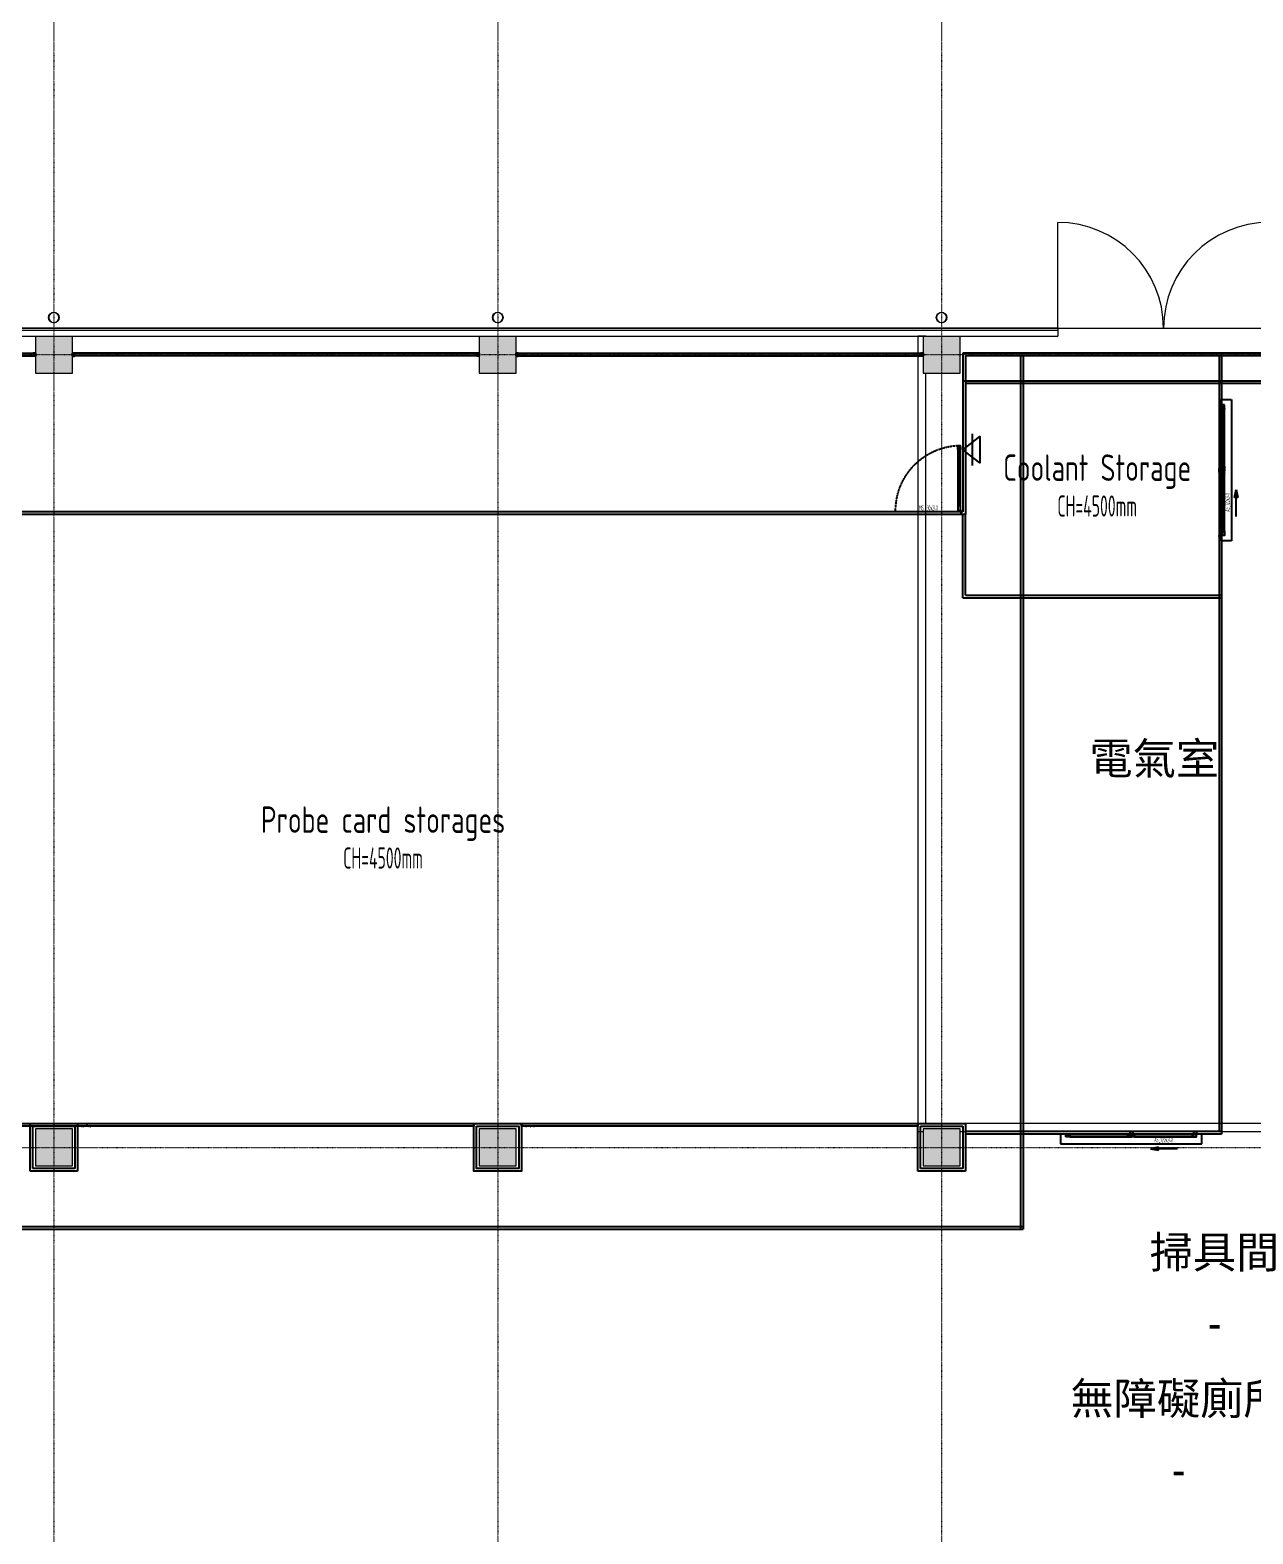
# Model space of a CAD drawing. Extents: x -32000 to 290600, y -29000 to 131250.
# Drawn here: x 217950 to 241092, y 67687 to 96139 of the extents above; entities that cross this region are included whole.
import ezdxf
from ezdxf.enums import TextEntityAlignment as Align

# ---------------------------------------------------------------- set-up
doc = ezdxf.new("R2010")
doc.units = 0
doc.header["$LTSCALE"] = 10
for name, pattern in [('H12PL3$0$JJP_三點線', [0.9, 0.3, -0.15, 0, -0.15, 0, -0.15, 0, -0.15]), ('XFDP30$0$HIDDEN', [0.3, 0.2, -0.1]), ('XFDP30$0$HIDDEN2', [0.1875, 0.125, -0.0625]), ('XFM7P30ICA$0$H12PL3$0$JJP_三點線', [0.9, 0.3, -0.15, 0, -0.15, 0, -0.15, 0, -0.15]), ('XFM7P30ICA$0$XFDP30$0$HIDDEN2', [0.1875, 0.125, -0.0625])]:
    doc.linetypes.add(name, pattern=pattern)
for name, color, linetype in [('H12PL3$0$A-OBJE-MEP', 252, 'Continuous'), ('H12PL3$0$A-WALL-EX', 252, 'Continuous'), ('H12PL3$0$A-WALL-IN', 252, 'Continuous'), ('H12PL3$0$A-ZONE', 252, 'Continuous'), ('H12PL3$0$Door', 252, 'Continuous'), ('H12PL3$0$S-COL', 252, 'Continuous'), ('H12PL3$0$S-GRID', 252, 'Continuous'), ('XFDP30$0$A-CR-TT2', 1, 'Continuous'), ('XFDP30$0$A-CR-TXT', 2, 'Continuous'), ('XFDP30$0$A-Door (50K)', 2, 'Continuous'), ('XFDP30$0$A-Partition-Col (50K)', 1, 'Continuous'), ('XFDP30$0$A-S-C1-800x1000-v (50K)', 87, 'Continuous'), ('XFDP30$0$A-W-P1S (50K)', 2, 'Continuous'), ('XFDP30$0$A-W-P1S (50K_Temporary)', 2, 'XFDP30$0$HIDDEN2'), ('XFDP30$0$A-W-P2D (50K)', 2, 'Continuous'), ('XFDP30$0$A-W-P2D_H-2.8m (50K)', 2, 'Continuous'), ('XFDP30$0$A-W-R1 (Rockwool) (50K)', 2, 'Continuous'), ('XFM7P30ICA$0$H12PL3$0$A-OBJE-MEP', 252, 'Continuous'), ('XFM7P30ICA$0$H12PL3$0$A-WALL-EX', 252, 'Continuous'), ('XFM7P30ICA$0$H12PL3$0$Door', 252, 'Continuous'), ('XFM7P30ICA$0$H12PL3$0$Hattch', 252, 'Continuous'), ('XFM7P30ICA$0$H12PL3$0$S-COL', 252, 'Continuous'), ('XFM7P30ICA$0$H12PL3$0$S-GRID', 252, 'Continuous'), ('XFM7P30ICA$0$XFDP30$0$A-CR-TT2', 1, 'Continuous'), ('XFM7P30ICA$0$XFDP30$0$A-CR-TXT', 2, 'Continuous'), ('XFM7P30ICA$0$XFDP30$0$A-Door (50K)', 2, 'Continuous'), ('XFM7P30ICA$0$XFDP30$0$A-Partition-Col (50K)', 1, 'Continuous'), ('XFM7P30ICA$0$XFDP30$0$A-S-C1-800x1000-v (50K)', 87, 'Continuous'), ('XFM7P30ICA$0$XFDP30$0$A-W-P1S (50K)', 2, 'Continuous'), ('XFM7P30ICA$0$XFDP30$0$A-W-P1S (50K_Temporary)', 2, 'XFM7P30ICA$0$XFDP30$0$HIDDEN2'), ('XFM7P30ICA$0$XFDP30$0$A-W-P2D (50K)', 2, 'Continuous'), ('XFM7P30ICA$0$XFDP30$0$A-W-R1 (Rockwool) (50K)', 2, 'Continuous')]:
    doc.layers.add(name, color=color, linetype=linetype)
doc.styles.add('H12PL3$0$Standard', font='', dxfattribs={"width": 0.8})
doc.styles.add('XFDP30$0$AA-TXT', font='isocp.shx', dxfattribs={"width": 0.8, "bigfont": 'china.shx'})
doc.styles.add('XFM7P30ICA$0$XFDP30$0$AA-TXT', font='isocp.shx', dxfattribs={"width": 0.8, "bigfont": 'china.shx'})
doc.styles.get('H12PL3$0$Standard').set_extended_font_data('Microsoft JhengHei')

# ---------------------------------------------------------------- blocks, each defined once
blk = doc.blocks.new('XFDP30$0$GA2606')
blk.add_lwpolyline([(-13, 1), (-13, 0), (-16, 0), (-16, 0), (-16, 0), (-19, 0, -0.902738), (-19, 1), (-10, 3, 0.298217), (-9, 2), (-2, 2, 0.414214), (-2, 3), (-2, 18), (-2, 18), (-2, 20, -0.668179), (-2, 20), (0, 18), (0, 0), (0, 0), (-2, 0)], format="xyb", close=True)
blk = doc.blocks.new('XFDP30$0$Door-120x000_AS')
at = {"ltscale": 5}
blk.add_hatch(color=256, dxfattribs=at).paths.add_polyline_path([(50.4, 32.9), (50.4, 26.9), (35.4, 29.9)])
for p, q in [((35.4, 29.9), (50.4, 32.9)), ((50.4, 26.9), (35.4, 29.9)), ((50.4, 32.9), (50.4, 26.9)), ((86.4, 29.9), (50.4, 29.9))]:
    blk.add_line(p, q)
at = {"color": 9, "linetype": 'XFDP30$0$HIDDEN2'}
blk.add_lwpolyline([(-135, 21), (132.5, 21), (132.5, 2.5), (-135, 2.5)], close=True, dxfattribs=at)
at = {"color": 1, "linetype": 'XFDP30$0$HIDDEN2'}
for points in [[(-125, 3.8), (-116.7, 3.8, 0.158507), (-116.7, 3.8), (-116.6, 3.9, 0.72636), (-116.6, 4), (-116.8, 4, 0.414214), (-116.8, 3.9, -0.414214), (-116.8, 3.9), (-117.5, 3.9, -0.414214), (-117.6, 4), (-117.6, 4.4, 0.414214), (-117.6, 4.4), (-117.6, 4.4, 0.414214), (-117.7, 4.4), (-117.7, 4, -0.414214), (-117.7, 3.9), (-117.8, 3.9, -0.414214), (-117.9, 4), (-117.9, 5.7), (-117.9, 5.8), (-117.9, 5.8), (-117.9, 7.6, -0.414214), (-117.8, 7.6), (-117.7, 7.6, -0.414214), (-117.7, 7.6), (-117.7, 7.1, 0.414214), (-117.6, 7.1), (-117.6, 7.1, 0.414214), (-117.6, 7.1), (-117.6, 7.6, -0.414214), (-117.5, 7.6), (-116.8, 7.6, -0.414214), (-116.8, 7.6), (-116.8, 7.6, 0.414214), (-116.8, 7.6), (-116.6, 7.6, 0.72636), (-116.6, 7.6), (-116.7, 7.7, 0.158507), (-116.7, 7.7), (-125, 7.7, 0.414214), (-125, 7.7), (-125, 3.9, 0.414214)], [(0, 3.8), (-8.3, 3.8, -0.158507), (-8.3, 3.8), (-8.4, 3.9, -0.72636), (-8.4, 4), (-8.2, 4, -0.414214), (-8.2, 3.9, 0.414214), (-8.2, 3.9), (-7.5, 3.9, 0.414214), (-7.4, 4), (-7.4, 4.4, -0.414214), (-7.4, 4.4), (-7.4, 4.4, -0.414214), (-7.3, 4.4), (-7.3, 4, 0.414214), (-7.3, 3.9), (-7.2, 3.9, 0.414214), (-7.1, 4), (-7.1, 5.7), (-7.1, 5.8), (-7.1, 5.8), (-7.1, 7.6, 0.414214), (-7.2, 7.6), (-7.3, 7.6, 0.414214), (-7.3, 7.6), (-7.3, 7.1, -0.414214), (-7.4, 7.1), (-7.4, 7.1, -0.414214), (-7.4, 7.1), (-7.4, 7.6, 0.414214), (-7.5, 7.6), (-8.2, 7.6, 0.414214), (-8.2, 7.6), (-8.2, 7.6, -0.414214), (-8.2, 7.6), (-8.4, 7.6, -0.72636), (-8.4, 7.6), (-8.3, 7.7, -0.158507), (-8.3, 7.7), (0, 7.7, -0.414214), (0, 7.7), (0, 3.9, -0.414214)]]:
    blk.add_lwpolyline(points, format="xyb", close=True, dxfattribs=at)
blk.add_lwpolyline([(-117.6, 4), (-117.6, 7.5), (-7.4, 7.5), (-7.4, 4)], close=True, dxfattribs=at)
for points in [[(-2.3, -0.5, 0.070096), (-2.3, -0.5, 0.334236), (-2.2, -0.5, 0.795363), (-2.2, -0.4), (-2.6, -0.4, -0.414214), (-2.7, -0.3), (-2.7, 0.3, -0.414214), (-2.6, 0.4), (-2.2, 0.4, 0.795363), (-2.2, 0.5, 0.334236), (-2.3, 0.5, 0.070096), (-2.3, 0.5, 0.06212), (-2.3, 0.5, -0.357966), (-2.3, 0.5, -0.114149), (-2.3, 0.5), (-2.5, 0.6, 0.520559), (-2.5, 0.6, -0.09816), (-2.5, 0.6, -0.704497), (-2.6, 0.6, 0.231019), (-2.7, 0.8, -0.259663), (-2.7, 0.8), (-2.7, 1.5, 0.250846), (-2.7, 1.6, 0.148829), (-2.7, 1.6), (-2.8, 1.9, 0.835879), (-3, 1.9), (-3, -1.9, 0.835879), (-2.8, -1.9), (-2.7, -1.6, 0.148829), (-2.7, -1.6, 0.250846), (-2.7, -1.5), (-2.7, -0.8, -0.259663), (-2.7, -0.8, 0.231019), (-2.6, -0.6, -0.704497), (-2.5, -0.6, -0.09816), (-2.5, -0.6, 0.520559), (-2.5, -0.6), (-2.3, -0.5, -0.114149), (-2.3, -0.5, -0.357966), (-2.3, -0.5, 0.06212)], [(-2.5, 3.8), (5.8, 3.8, 0.158507), (5.8, 3.8), (5.9, 3.9, 0.72636), (5.9, 4), (5.7, 4, 0.414214), (5.7, 3.9, -0.414214), (5.7, 3.9), (5, 3.9, -0.414214), (4.9, 4), (4.9, 4.4, 0.414214), (4.9, 4.4), (4.9, 4.4, 0.414214), (4.8, 4.4), (4.8, 4, -0.414214), (4.8, 3.9), (4.7, 3.9, -0.414214), (4.6, 4), (4.6, 5.7), (4.6, 5.8), (4.6, 5.8), (4.6, 7.6, -0.414214), (4.7, 7.6), (4.8, 7.6, -0.414214), (4.8, 7.6), (4.8, 7.1, 0.414214), (4.9, 7.1), (4.9, 7.1, 0.414214), (4.9, 7.1), (4.9, 7.6, -0.414214), (5, 7.6), (5.7, 7.6, -0.414214), (5.7, 7.6), (5.7, 7.6, 0.414214), (5.7, 7.6), (5.9, 7.6, 0.72636), (5.9, 7.6), (5.8, 7.7, 0.158507), (5.8, 7.7), (-2.5, 7.7, 0.414214), (-2.5, 7.7), (-2.5, 3.9, 0.414214)], [(122.5, 3.8), (114.2, 3.8, -0.158507), (114.2, 3.8), (114.1, 3.9, -0.72636), (114.1, 4), (114.3, 4, -0.414214), (114.3, 3.9, 0.414214), (114.3, 3.9), (115, 3.9, 0.414214), (115.1, 4), (115.1, 4.4, -0.414214), (115.1, 4.4), (115.1, 4.4, -0.414214), (115.2, 4.4), (115.2, 4, 0.414214), (115.2, 3.9), (115.3, 3.9, 0.414214), (115.4, 4), (115.4, 5.7), (115.4, 5.8), (115.4, 5.8), (115.4, 7.6, 0.414214), (115.3, 7.6), (115.2, 7.6, 0.414214), (115.2, 7.6), (115.2, 7.1, -0.414214), (115.1, 7.1), (115.1, 7.1, -0.414214), (115.1, 7.1), (115.1, 7.6, 0.414214), (115, 7.6), (114.3, 7.6, 0.414214), (114.3, 7.6), (114.3, 7.6, -0.414214), (114.3, 7.6), (114.1, 7.6, -0.72636), (114.1, 7.6), (114.2, 7.7, -0.158507), (114.2, 7.7), (122.5, 7.7, -0.414214), (122.5, 7.7), (122.5, 3.9, -0.414214)], [(122.3, -0.5, -0.070096), (122.3, -0.5, -0.334236), (122.2, -0.5, -0.795363), (122.2, -0.4), (122.6, -0.4, 0.414214), (122.7, -0.3), (122.7, 0.3, 0.414214), (122.6, 0.4), (122.2, 0.4, -0.795363), (122.2, 0.5, -0.334236), (122.3, 0.5, -0.070096), (122.3, 0.5, -0.06212), (122.3, 0.5, 0.357966), (122.3, 0.5, 0.114149), (122.3, 0.5), (122.5, 0.6, -0.520559), (122.5, 0.6, 0.09816), (122.5, 0.6, 0.704497), (122.6, 0.6, -0.231019), (122.7, 0.8, 0.259663), (122.7, 0.8), (122.7, 1.5, -0.250846), (122.7, 1.6, -0.148829), (122.7, 1.6), (122.8, 1.9, -0.835879), (123, 1.9), (123, -1.9, -0.835879), (122.8, -1.9), (122.7, -1.6, -0.148829), (122.7, -1.6, -0.250846), (122.7, -1.5), (122.7, -0.8, 0.259663), (122.7, -0.8, -0.231019), (122.6, -0.6, 0.704497), (122.5, -0.6, 0.09816), (122.5, -0.6, -0.520559), (122.5, -0.6), (122.3, -0.5, 0.114149), (122.3, -0.5, 0.357966), (122.3, -0.5, -0.06212)]]:
    blk.add_lwpolyline(points, format="xyb", close=True)
for points in [[(-2.5, 2.5), (2.5, 2.5), (2.5, -2.5), (-2.5, -2.5)], [(4.9, 4), (4.9, 7.5), (115.1, 7.5), (115.1, 4)], [(122.5, 2.5), (117.5, 2.5), (117.5, -2.5), (122.5, -2.5)]]:
    blk.add_lwpolyline(points, close=True)
at = {"ltscale": 5}
for points in [[(2.5, 2.5), (0, 2.5), (0, 3.8), (2.5, 3.8)], [(117.5, 2.5), (120, 2.5), (120, 3.8), (117.5, 3.8)]]:
    blk.add_lwpolyline(points, close=True, dxfattribs=at)
at = {"yscale": 0.09999999999990905}
for p, xscale, zscale, rotation in [((-2.5, 2.5), 0.09999999999990905, 0.09999999999990905, 90), ((122.5, 2.5), -0.09999999999990905, 0.1, 270), ((-2.5, -2.5), -0.09999999999990905, 0.1, 90), ((122.5, -2.5), 0.09999999999990905, 0.09999999999990905, 270)]:
    blk.add_blockref('XFDP30$0$GA2606', p, dxfattribs=dict(at, xscale=xscale, zscale=zscale, rotation=rotation))
at = {"color": 9, "style": 'XFDP30$0$AA-TXT', "width": 0.45}
blk.add_attdef('120x240', text='', height=10, dxfattribs=at).set_placement((60, 14.4), align=Align.MIDDLE)
blk = doc.blocks.new('XFDP30$0$AIR RETURN GRILLE-VD')
blk.add_line((-30.3, -17.7), (29.8, -17.7))
blk.add_lwpolyline([(0, 0), (-25, -32.6), (25, -32.6)], close=True)
blk = doc.blocks.new('XFDP30$0$TP1-50-Partition_Col-side')
blk.add_lwpolyline([(-2.5, -4), (-2.5, -3.9), (-2.6, -3.9), (-2.5, -3), (-2.5, -0.3), (-2.4, -0.2), (-0.7, -0.2), (-0.5, -0.2), (-0.1, -0.2), (0, -0.2), (0, -0.2), (0.5, -0.2), (0.6, -0.2), (2.4, -0.2), (2.5, -0.3), (2.5, -3), (2.6, -3.9), (2.5, -3.9), (2.5, -4), (2.7, -4), (2.7, 0), (-2.7, 0), (-2.7, -4)], close=True)
for points in [[(-1.6, -2.1), (-2.3, -2.1, 0.414213), (-2.4, -2.2), (-2.4, -3.6), (-2.5, -3.6), (-2.5, -2.2, -0.414213), (-2.3, -2), (-1.6, -2), (-1.6, -2.1)], [(1.6, -2.1), (2.3, -2.1, -0.414213), (2.4, -2.2), (2.4, -3.6), (2.5, -3.6), (2.5, -2.2, 0.414213), (2.3, -2), (1.6, -2), (1.6, -2.1)]]:
    blk.add_lwpolyline(points, format="xyb")
blk.add_lwpolyline([(2.2, -3.6), (-2.2, -3.6, -0.414214), (-2.3, -3.5), (-2.3, -2.6, -0.414214), (-2.2, -2.5), (-1.3, -2.5, 0.414214), (-1.1, -2.3), (-1.1, -2.2, 0.414214), (-1.3, -2.1), (-1.9, -2.1), (-1.9, -2.1), (-1.3, -2.1, -0.414214), (-1.2, -2.2), (-1.2, -2.3, -0.414214), (-1.3, -2.4), (-2.2, -2.4, 0.414214), (-2.4, -2.6), (-2.4, -3.5, 0.414214), (-2.2, -3.6), (2.2, -3.6, 0.414214), (2.4, -3.5), (2.4, -2.6, 0.414214), (2.2, -2.4), (1.3, -2.4, -0.414214), (1.2, -2.3), (1.2, -2.2, -0.414214), (1.3, -2.1), (1.9, -2.1), (1.9, -2.1), (1.3, -2.1, 0.414214), (1.1, -2.2), (1.1, -2.3, 0.414214), (1.3, -2.5), (2.2, -2.5, -0.414214), (2.3, -2.6), (2.3, -3.5, -0.414214)], format="xyb", close=True)
blk = doc.blocks.new('*U187')
blk.add_lwpolyline([(0, 0), (0, 7.5), (0.05, 7.5), (0.05, 0)], close=True)
at = {"color": 15, "style": 'XFDP30$0$AA-TXT', "width": 0.8}
for tag, p in [('編號', (0.035, 0.07)), ('高度', (0.065, 0.07))]:
    blk.add_attdef(tag, text='', height=0.025, rotation=90, dxfattribs=at).set_placement(p, align=Align.MIDDLE_LEFT)
blk = doc.blocks.new('XFDP30$0$GAD2205')
blk.add_lwpolyline([(0, 1), (0, 1), (-18, 1, -0.414214), (-18, 2), (-18, 3, -0.414214), (-18, 3), (-14, 3, 0.414214), (-13, 4), (-13, 4, 0.414214), (-14, 4), (-18, 4, -0.414214), (-18, 5), (-18, 12, -0.414214), (-18, 12), (-18, 12, 0.414214), (-18, 12), (-18, 14, 0.72636), (-19, 14), (-19, 13, 0.158507), (-19, 13), (-19, 0, 0.414214), (-19, 0), (19, 0, 0.414214), (19, 0), (19, 13, 0.158507), (19, 13), (19, 14, 0.72636), (18, 14), (18, 12, 0.414214), (18, 12, -0.414214), (18, 12), (18, 5, -0.414214), (18, 4), (14, 4, 0.414214), (13, 4), (13, 4, 0.414214), (14, 3), (18, 3, -0.414214), (18, 3), (18, 2, -0.414214), (18, 1), (0, 1)], format="xyb", close=True)
blk = doc.blocks.new('XFDP30$0$Door-S130a')
for p, q in [((8.8, 120.4), (8.8, 125.3)), ((8.8, 125.3), (9.6, 125.3)), ((9.6, 120.4), (8.8, 120.4)), ((9.6, 125.3), (9.6, 120.4))]:
    blk.add_line(p, q)
blk.add_lwpolyline([(4.8, 120.4), (4.8, 125.3), (4, 125.3), (4, 120.4)], close=True)
at = {"ltscale": 5}
for points in [[(8.8, 117.8), (8.8, 127.9), (4.8, 127.9), (4.8, 117.8)], [(5, 117.5), (5, 14.8), (5, 14.8), (5, 117.5)], [(8.6, 14.8), (8.5, 14.8), (8.5, 117.5), (8.6, 117.5)], [(8.8, 4.3), (8.8, 14.4), (4.8, 14.4), (4.8, 4.3)]]:
    blk.add_lwpolyline(points, close=True, dxfattribs=at)
blk.add_lwpolyline([(4.8, 117.9), (4.8, 116.7, 0.158507), (4.9, 116.7), (4.9, 116.5, 0.72636), (5, 116.6), (5, 116.7, 0.414214), (5, 116.7, -0.414214), (4.9, 116.8), (4.9, 117.5, -0.414214), (5, 117.5), (5.4, 117.5, 0.414214), (5.4, 117.5), (5.4, 117.6, 0.414214), (5.4, 117.6), (5, 117.6, -0.414214), (4.9, 117.6), (4.9, 117.8, -0.414214), (5, 117.8), (6.8, 117.8), (6.8, 117.8), (6.8, 117.8), (8.6, 117.8, -0.414214), (8.6, 117.8), (8.6, 117.6, -0.414214), (8.6, 117.6), (8.2, 117.6, 0.414214), (8.1, 117.6), (8.1, 117.5, 0.414214), (8.2, 117.5), (8.6, 117.5, -0.414214), (8.6, 117.5), (8.6, 116.8, -0.414214), (8.6, 116.7), (8.6, 116.7, 0.414214), (8.6, 116.7), (8.6, 116.6, 0.72636), (8.6, 116.5), (8.7, 116.7, 0.158507), (8.7, 116.7), (8.7, 117.9, 0.414214), (8.7, 117.9), (4.9, 117.9, 0.414214)], format="xyb", close=True, dxfattribs=at)
at = {"ltscale": 500}
for points in [[(3.2, -0.6), (3.2, 3.9), (3, 3.9), (3, -0.6)], [(8.5, 4.8), (4, 4.8), (4, 4.6), (8.5, 4.6)]]:
    blk.add_lwpolyline(points, close=True, dxfattribs=at)
at = {"linetype": 'XFDP30$0$HIDDEN', "ltscale": 0.1}
blk.add_arc((3.4, 4.4), 123.6, 0, 86.7594, dxfattribs=at)
at = {"ltscale": 500, "extrusion": (0, 0, -1)}
blk.add_ellipse((3.4, 4.4), major_axis=(-0.495, 0.495), ratio=1, start_param=5.497787, end_param=11.780972, dxfattribs=at)
at = {"ltscale": 5, "xscale": 0.1000000000058208, "yscale": 0.1000000000058208, "zscale": 0.1000000000058208}
blk.add_blockref('XFDP30$0$GAD2205', (6.8, 14.3), dxfattribs=at)
at = {"color": 9, "style": 'XFDP30$0$AA-TXT', "width": 0.45}
blk.add_attdef('130X240', text='', height=10, dxfattribs=at).set_placement((65, 10), align=Align.MIDDLE_CENTER)
blk = doc.blocks.new('XFDP30')
at = {"layer": 'XFDP30$0$A-W-P1S (50K)'}
for p, q in [((235600, 90025), (235600, 87025)), ((243101, 90025, 0), (235600, 90025)), ((235650, 89975), (235650, 86975)), ((243051, 89975, 0), (235650, 89975)), ((235600, 87025), (197075, 87025, 0)), ((235650, 86975), (197125, 86975, 0)), ((217950, 75450), (218850, 75450)), ((217950, 74550), (217950, 75450)), ((218000, 75400), (218800, 75400)), ((218000, 74600), (218000, 75400)), ((218800, 75400), (218800, 74600)), ((218850, 75450), (218850, 74550)), ((234750, 75450), (235650, 75450)), ((234750, 74550), (234750, 75450)), ((234800, 75400), (235600, 75400)), ((234800, 74600), (234800, 75400)), ((235600, 75400), (235600, 74600)), ((235650, 75450), (235650, 74550)), ((218850, 74550), (217950, 74550)), ((218800, 74600), (218000, 74600)), ((235650, 74550), (234750, 74550)), ((235600, 74600), (234800, 74600))]:
    blk.add_line(p, q, dxfattribs=at)
for points in [[(226350, 75450), (227250, 75450), (227250, 74550), (226350, 74550)], [(226400, 75400), (227200, 75400), (227200, 74600), (226400, 74600)]]:
    blk.add_lwpolyline(points, close=True, dxfattribs=at)
at = {"layer": 'XFDP30$0$A-W-P1S (50K_Temporary)', "ltscale": 2}
for p, q in [((236692, 89975, 0), (236692, 73453, 0)), ((236742, 89975, 0), (236742, 73453, 0)), ((192625, 73503, 0), (236742, 73503, 0)), ((192625, 73453, 0), (236742, 73453))]:
    blk.add_line(p, q, dxfattribs=at)
at = {"layer": 'XFDP30$0$A-W-P2D (50K)'}
for p, q in [((240450, 89975), (240450, 75300, 0)), ((240500, 89975), (240500, 75250, 0)), ((235600, 85400, 0), (235600, 86975)), ((235650, 85450, 0), (235650, 86975)), ((235600, 85400, 0), (240500, 85400, 0)), ((235650, 85450, 0), (240500, 85450, 0)), ((240450, 75300, 0), (235650, 75300)), ((240500, 75250, 0), (235650, 75250))]:
    blk.add_line(p, q, dxfattribs=at)
at = {"layer": 'XFDP30$0$A-W-R1 (Rockwool) (50K)'}
for p, q in [((210350, 90025, 0), (218050, 90025, 0)), ((210350, 89975, 0), (218050, 89975, 0)), ((226450, 90025, 0), (218750, 90025, 0)), ((226450, 89975, 0), (218750, 89975, 0)), ((227150, 90025, 0), (234850, 90025, 0)), ((227150, 89975, 0), (234850, 89975, 0))]:
    blk.add_line(p, q, dxfattribs=at)
at = {"layer": 'XFDP30$0$A-Door (50K)'}
ref = blk.add_blockref('XFDP30$0$Door-120x000_AS', (240475, 87802, 0), dxfattribs=dict(at, xscale=10, yscale=10, zscale=10, rotation=270))
ref.add_attrib('120x240', 'AS_120x240', dxfattribs={"layer": '0', "color": 9, "height": 100, "rotation": 90, "style": 'XFDP30$0$AA-TXT', "width": 0.45}).set_placement((240610, 87202, 0), align=Align.MIDDLE)
ref = blk.add_blockref('XFDP30$0$Door-S130a', (235600, 87000, 0), dxfattribs=dict(at, xscale=-10, yscale=10, zscale=10))
ref.add_attrib('130X240', 'MS_130x240', dxfattribs={"layer": '0', "color": 9, "height": 100, "style": 'XFDP30$0$AA-TXT', "width": 0.45}).set_placement((234950, 87100, 0), align=Align.MIDDLE_CENTER)
ref = blk.add_blockref('XFDP30$0$Door-120x000_AS', (238800, 75275), dxfattribs=dict(at, xscale=-10, yscale=10, zscale=10, rotation=180))
ref.add_attrib('120x240', 'AS_120x240', dxfattribs={"layer": '0', "color": 9, "height": 100, "style": 'XFDP30$0$AA-TXT', "width": 0.45}).set_placement((239400, 75140), align=Align.MIDDLE)
at = {"layer": 'XFDP30$0$A-Partition-Col (50K)', "yscale": 10, "zscale": 10}
for p, xscale, rotation in [((218050, 90000), -10, 270), ((218750, 90000), 10, 90), ((226450, 90000, 0), -10, 270), ((227150, 90000, 0), 10, 90), ((234850, 90000), -10, 270)]:
    blk.add_blockref('XFDP30$0$TP1-50-Partition_Col-side', p, dxfattribs=dict(at, xscale=xscale, rotation=rotation))
at = {"layer": 'XFDP30$0$A-S-C1-800x1000-v (50K)', "xscale": -10, "yscale": 10, "zscale": 10, "rotation": 90}
blk.add_blockref('XFDP30$0$AIR RETURN GRILLE-VD', (235600, 88200), dxfattribs=at)
at = {"layer": 'XFDP30$0$A-W-P2D_H-2.8m (50K)'}
ref = blk.add_blockref('*U187', (218850, 75450), dxfattribs=dict(at, xscale=1000, yscale=1000, zscale=1000, rotation=270))
ref.add_attrib('高度', 'WALL H=2.8m', dxfattribs={"layer": '0', "color": 15, "height": 25, "style": 'XFDP30$0$AA-TXT', "width": 0.8}).set_placement((218920, 75385), align=Align.MIDDLE_LEFT)
ref = blk.add_blockref('*U187', (227250, 75450), dxfattribs=dict(at, xscale=1000, yscale=1000, zscale=1000, rotation=270))
ref.add_attrib('高度', 'WALL H=2.8m', dxfattribs={"layer": '0', "color": 15, "height": 25, "style": 'XFDP30$0$AA-TXT', "width": 0.8}).set_placement((227320, 75385), align=Align.MIDDLE_LEFT)
at = {"layer": 'XFDP30$0$A-CR-TT2', "style": 'XFDP30$0$AA-TXT', "width": 0.6}
for p in [(238145, 87136), (224630, 80476)]:
    blk.add_text('CH=4500mm', height=400, dxfattribs=at).set_placement(p, align=Align.MIDDLE)
at = {"layer": 'XFDP30$0$A-CR-TXT', "style": 'XFDP30$0$AA-TXT', "width": 0.8}
for s, p in [('Coolant Storage', (238145, 87786)), ('Probe card storages', (224630, 81126))]:
    blk.add_text(s, height=500, dxfattribs=at).set_placement(p, align=Align.MIDDLE)
blk = doc.blocks.new('H12PL3')
at = {"layer": 'H12PL3$0$A-OBJE-MEP', "lineweight": 0, "flags": 128}
for points in [[(218495, 90700, 1), (218305, 90700, 1)], [(226895, 90700, 1), (226705, 90700, 1)], [(235295, 90700, 1), (235105, 90700, 1)]]:
    blk.add_lwpolyline(points, format="xyb", close=True, dxfattribs=at)
at = {"layer": 'H12PL3$0$A-OBJE-MEP', "lineweight": 0}
for centre in [(218400, 90700), (226800, 90700), (235200, 90700)]:
    blk.add_circle(centre, 100, dxfattribs=at)
at = {"layer": 'H12PL3$0$A-WALL-EX', "lineweight": 0}
for p, q in [((237400, 90500), (237400, 90465)), ((157400, 90465), (237400, 90465)), ((237400, 90465), (237400, 90385)), ((237400, 90385), (237400, 90350))]:
    blk.add_line(p, q, dxfattribs=at)
at = {"layer": 'H12PL3$0$A-WALL-EX', "lineweight": 0, "flags": 128}
for points in [[(151700, 90500), (243600, 90500)], [(157380, 90500), (237360, 90500)], [(157380, 90500), (237360, 90500)], [(157380, 90500), (237360, 90500)], [(157380, 90500), (237360, 90500)], [(237400, 90500), (157400, 90500)], [(157400, 90350), (237400, 90350)]]:
    blk.add_lwpolyline(points, dxfattribs=at)
at = {"layer": 'H12PL3$0$A-WALL-IN', "lineweight": 0, "flags": 128}
for points in [[(234900, 90350), (234750, 90350)], [(234750, 90350), (234750, 75450)], [(234900, 75450), (234900, 89650)], [(234750, 75300), (234750, 75450)], [(243150, 75450), (234900, 75450)], [(234750, 75300), (234850, 75300)], [(235550, 75300), (243150, 75300)]]:
    blk.add_lwpolyline(points, dxfattribs=at)
at = {"layer": 'H12PL3$0$Door', "lineweight": 0}
for p, q in [((237400, 90500), (237400, 92500)), ((237400, 90500), (237400, 90465)), ((237400, 90500), (237400, 90465)), ((237400, 90465), (237400, 90385)), ((237400, 90465), (237400, 90385)), ((237400, 90385), (237400, 90350))]:
    blk.add_line(p, q, dxfattribs=at)
for centre, start, end in [((237400, 90500), 0, 90), ((241400, 90500), 90, 180)]:
    blk.add_arc(centre, 2000, start, end, dxfattribs=at)
at = {"layer": 'H12PL3$0$S-COL', "lineweight": 0, "flags": 128}
for points in [[(218050, 90350), (218050, 89650), (218750, 89650), (218750, 90350)], [(226450, 90350), (226450, 89650), (227150, 89650), (227150, 90350)], [(234850, 90350), (234850, 89650), (235550, 89650), (235550, 90350)]]:
    blk.add_lwpolyline(points, dxfattribs=at)
for points in [[(218050, 74650), (218750, 74650), (218750, 75350), (218050, 75350)], [(226450, 74650), (227150, 74650), (227150, 75350), (226450, 75350)], [(234850, 74650), (235550, 74650), (235550, 75350), (234850, 75350)]]:
    blk.add_lwpolyline(points, close=True, dxfattribs=at)
at = {"layer": 'H12PL3$0$S-GRID', "linetype": 'H12PL3$0$JJP_三點線', "lineweight": 0}
for p, q in [((218400, 128250), (218400, -28000)), ((226800, 128250), (226800, -28000)), ((235200, 128250), (235200, -28000)), ((-29000, 90000), (289600, 90000)), ((-29000, 75000), (289600, 75000))]:
    blk.add_line(p, q, dxfattribs=at)
blk.add_blockref('XFDP30', (0, 0))
at = {"layer": 'H12PL3$0$A-ZONE', "style": 'H12PL3$0$Standard'}
for s, p in [('電氣室', (239225.04, 82658.31)), ('掃具間', (240365.14, 73317.32)), ('-', (240365.14, 71980.37)), ('無障礙廁所', (239685.04, 70548.3)), ('-', (239685.04, 69205.65))]:
    blk.add_text(s, height=600, dxfattribs=at).set_placement(p, align=Align.TOP_CENTER)
blk = doc.blocks.new('XFM7P30ICA$0$XFDP30$0$GA2606')
blk.add_lwpolyline([(-13, 1), (-13, 0), (-16, 0), (-16, 0), (-16, 0), (-19, 0, -0.902738), (-19, 1), (-10, 3, 0.298217), (-9, 2), (-2, 2, 0.414214), (-2, 3), (-2, 18), (-2, 18), (-2, 20, -0.668179), (-2, 20), (0, 18), (0, 0), (0, 0), (-2, 0)], format="xyb", close=True)
blk = doc.blocks.new('XFM7P30ICA$0$XFDP30$0$Door-120x000_AS')
at = {"ltscale": 5}
blk.add_hatch(color=256, dxfattribs=at).paths.add_polyline_path([(50.4, 32.9), (50.4, 26.9), (35.4, 29.9)])
for p, q in [((35.4, 29.9), (50.4, 32.9)), ((50.4, 26.9), (35.4, 29.9)), ((50.4, 32.9), (50.4, 26.9)), ((86.4, 29.9), (50.4, 29.9))]:
    blk.add_line(p, q)
at = {"color": 9, "linetype": 'XFM7P30ICA$0$XFDP30$0$HIDDEN2'}
blk.add_lwpolyline([(-135, 21), (132.5, 21), (132.5, 2.5), (-135, 2.5)], close=True, dxfattribs=at)
at = {"color": 1, "linetype": 'XFM7P30ICA$0$XFDP30$0$HIDDEN2'}
for points in [[(-125, 3.8), (-116.7, 3.8, 0.158507), (-116.7, 3.8), (-116.6, 3.9, 0.72636), (-116.6, 4), (-116.8, 4, 0.414214), (-116.8, 3.9, -0.414214), (-116.8, 3.9), (-117.5, 3.9, -0.414214), (-117.6, 4), (-117.6, 4.4, 0.414214), (-117.6, 4.4), (-117.6, 4.4, 0.414214), (-117.7, 4.4), (-117.7, 4, -0.414214), (-117.7, 3.9), (-117.8, 3.9, -0.414214), (-117.9, 4), (-117.9, 5.7), (-117.9, 5.8), (-117.9, 5.8), (-117.9, 7.6, -0.414214), (-117.8, 7.6), (-117.7, 7.6, -0.414214), (-117.7, 7.6), (-117.7, 7.1, 0.414214), (-117.6, 7.1), (-117.6, 7.1, 0.414214), (-117.6, 7.1), (-117.6, 7.6, -0.414214), (-117.5, 7.6), (-116.8, 7.6, -0.414214), (-116.8, 7.6), (-116.8, 7.6, 0.414214), (-116.8, 7.6), (-116.6, 7.6, 0.72636), (-116.6, 7.6), (-116.7, 7.7, 0.158507), (-116.7, 7.7), (-125, 7.7, 0.414214), (-125, 7.7), (-125, 3.9, 0.414214)], [(0, 3.8), (-8.3, 3.8, -0.158507), (-8.3, 3.8), (-8.4, 3.9, -0.72636), (-8.4, 4), (-8.2, 4, -0.414214), (-8.2, 3.9, 0.414214), (-8.2, 3.9), (-7.5, 3.9, 0.414214), (-7.4, 4), (-7.4, 4.4, -0.414214), (-7.4, 4.4), (-7.4, 4.4, -0.414214), (-7.3, 4.4), (-7.3, 4, 0.414214), (-7.3, 3.9), (-7.2, 3.9, 0.414214), (-7.1, 4), (-7.1, 5.7), (-7.1, 5.8), (-7.1, 5.8), (-7.1, 7.6, 0.414214), (-7.2, 7.6), (-7.3, 7.6, 0.414214), (-7.3, 7.6), (-7.3, 7.1, -0.414214), (-7.4, 7.1), (-7.4, 7.1, -0.414214), (-7.4, 7.1), (-7.4, 7.6, 0.414214), (-7.5, 7.6), (-8.2, 7.6, 0.414214), (-8.2, 7.6), (-8.2, 7.6, -0.414214), (-8.2, 7.6), (-8.4, 7.6, -0.72636), (-8.4, 7.6), (-8.3, 7.7, -0.158507), (-8.3, 7.7), (0, 7.7, -0.414214), (0, 7.7), (0, 3.9, -0.414214)]]:
    blk.add_lwpolyline(points, format="xyb", close=True, dxfattribs=at)
blk.add_lwpolyline([(-117.6, 4), (-117.6, 7.5), (-7.4, 7.5), (-7.4, 4)], close=True, dxfattribs=at)
for points in [[(-2.3, -0.5, 0.070096), (-2.3, -0.5, 0.334236), (-2.2, -0.5, 0.795363), (-2.2, -0.4), (-2.6, -0.4, -0.414214), (-2.7, -0.3), (-2.7, 0.3, -0.414214), (-2.6, 0.4), (-2.2, 0.4, 0.795363), (-2.2, 0.5, 0.334236), (-2.3, 0.5, 0.070096), (-2.3, 0.5, 0.06212), (-2.3, 0.5, -0.357966), (-2.3, 0.5, -0.114149), (-2.3, 0.5), (-2.5, 0.6, 0.520559), (-2.5, 0.6, -0.09816), (-2.5, 0.6, -0.704497), (-2.6, 0.6, 0.231019), (-2.7, 0.8, -0.259663), (-2.7, 0.8), (-2.7, 1.5, 0.250846), (-2.7, 1.6, 0.148829), (-2.7, 1.6), (-2.8, 1.9, 0.835879), (-3, 1.9), (-3, -1.9, 0.835879), (-2.8, -1.9), (-2.7, -1.6, 0.148829), (-2.7, -1.6, 0.250846), (-2.7, -1.5), (-2.7, -0.8, -0.259663), (-2.7, -0.8, 0.231019), (-2.6, -0.6, -0.704497), (-2.5, -0.6, -0.09816), (-2.5, -0.6, 0.520559), (-2.5, -0.6), (-2.3, -0.5, -0.114149), (-2.3, -0.5, -0.357966), (-2.3, -0.5, 0.06212)], [(-2.5, 3.8), (5.8, 3.8, 0.158507), (5.8, 3.8), (5.9, 3.9, 0.72636), (5.9, 4), (5.7, 4, 0.414214), (5.7, 3.9, -0.414214), (5.7, 3.9), (5, 3.9, -0.414214), (4.9, 4), (4.9, 4.4, 0.414214), (4.9, 4.4), (4.9, 4.4, 0.414214), (4.8, 4.4), (4.8, 4, -0.414214), (4.8, 3.9), (4.7, 3.9, -0.414214), (4.6, 4), (4.6, 5.7), (4.6, 5.8), (4.6, 5.8), (4.6, 7.6, -0.414214), (4.7, 7.6), (4.8, 7.6, -0.414214), (4.8, 7.6), (4.8, 7.1, 0.414214), (4.9, 7.1), (4.9, 7.1, 0.414214), (4.9, 7.1), (4.9, 7.6, -0.414214), (5, 7.6), (5.7, 7.6, -0.414214), (5.7, 7.6), (5.7, 7.6, 0.414214), (5.7, 7.6), (5.9, 7.6, 0.72636), (5.9, 7.6), (5.8, 7.7, 0.158507), (5.8, 7.7), (-2.5, 7.7, 0.414214), (-2.5, 7.7), (-2.5, 3.9, 0.414214)], [(122.5, 3.8), (114.2, 3.8, -0.158507), (114.2, 3.8), (114.1, 3.9, -0.72636), (114.1, 4), (114.3, 4, -0.414214), (114.3, 3.9, 0.414214), (114.3, 3.9), (115, 3.9, 0.414214), (115.1, 4), (115.1, 4.4, -0.414214), (115.1, 4.4), (115.1, 4.4, -0.414214), (115.2, 4.4), (115.2, 4, 0.414214), (115.2, 3.9), (115.3, 3.9, 0.414214), (115.4, 4), (115.4, 5.7), (115.4, 5.8), (115.4, 5.8), (115.4, 7.6, 0.414214), (115.3, 7.6), (115.2, 7.6, 0.414214), (115.2, 7.6), (115.2, 7.1, -0.414214), (115.1, 7.1), (115.1, 7.1, -0.414214), (115.1, 7.1), (115.1, 7.6, 0.414214), (115, 7.6), (114.3, 7.6, 0.414214), (114.3, 7.6), (114.3, 7.6, -0.414214), (114.3, 7.6), (114.1, 7.6, -0.72636), (114.1, 7.6), (114.2, 7.7, -0.158507), (114.2, 7.7), (122.5, 7.7, -0.414214), (122.5, 7.7), (122.5, 3.9, -0.414214)], [(122.3, -0.5, -0.070096), (122.3, -0.5, -0.334236), (122.2, -0.5, -0.795363), (122.2, -0.4), (122.6, -0.4, 0.414214), (122.7, -0.3), (122.7, 0.3, 0.414214), (122.6, 0.4), (122.2, 0.4, -0.795363), (122.2, 0.5, -0.334236), (122.3, 0.5, -0.070096), (122.3, 0.5, -0.06212), (122.3, 0.5, 0.357966), (122.3, 0.5, 0.114149), (122.3, 0.5), (122.5, 0.6, -0.520559), (122.5, 0.6, 0.09816), (122.5, 0.6, 0.704497), (122.6, 0.6, -0.231019), (122.7, 0.8, 0.259663), (122.7, 0.8), (122.7, 1.5, -0.250846), (122.7, 1.6, -0.148829), (122.7, 1.6), (122.8, 1.9, -0.835879), (123, 1.9), (123, -1.9, -0.835879), (122.8, -1.9), (122.7, -1.6, -0.148829), (122.7, -1.6, -0.250846), (122.7, -1.5), (122.7, -0.8, 0.259663), (122.7, -0.8, -0.231019), (122.6, -0.6, 0.704497), (122.5, -0.6, 0.09816), (122.5, -0.6, -0.520559), (122.5, -0.6), (122.3, -0.5, 0.114149), (122.3, -0.5, 0.357966), (122.3, -0.5, -0.06212)]]:
    blk.add_lwpolyline(points, format="xyb", close=True)
for points in [[(-2.5, 2.5), (2.5, 2.5), (2.5, -2.5), (-2.5, -2.5)], [(4.9, 4), (4.9, 7.5), (115.1, 7.5), (115.1, 4)], [(122.5, 2.5), (117.5, 2.5), (117.5, -2.5), (122.5, -2.5)]]:
    blk.add_lwpolyline(points, close=True)
at = {"ltscale": 5}
for points in [[(2.5, 2.5), (0, 2.5), (0, 3.8), (2.5, 3.8)], [(117.5, 2.5), (120, 2.5), (120, 3.8), (117.5, 3.8)]]:
    blk.add_lwpolyline(points, close=True, dxfattribs=at)
at = {"yscale": 0.09999999999990905}
for p, xscale, zscale, rotation in [((-2.5, 2.5), 0.09999999999990905, 0.09999999999990905, 90), ((122.5, 2.5), -0.09999999999990905, 0.1, 270), ((-2.5, -2.5), -0.09999999999990905, 0.1, 90), ((122.5, -2.5), 0.09999999999990905, 0.09999999999990905, 270)]:
    blk.add_blockref('XFM7P30ICA$0$XFDP30$0$GA2606', p, dxfattribs=dict(at, xscale=xscale, zscale=zscale, rotation=rotation))
at = {"color": 9, "style": 'XFM7P30ICA$0$XFDP30$0$AA-TXT', "width": 0.45}
blk.add_attdef('120x240', text='', height=10, dxfattribs=at).set_placement((60, 14.4), align=Align.MIDDLE)
blk = doc.blocks.new('XFM7P30ICA$0$XFDP30$0$AIR RETURN GRILLE-VD')
blk.add_line((-30.3, -17.7), (29.8, -17.7))
blk.add_lwpolyline([(0, 0), (-25, -32.6), (25, -32.6)], close=True)
blk = doc.blocks.new('XFM7P30ICA$0$XFDP30$0$TP1-50-Partition_Col-side')
blk.add_lwpolyline([(-2.5, -4), (-2.5, -3.9), (-2.6, -3.9), (-2.5, -3), (-2.5, -0.3), (-2.4, -0.2), (-0.7, -0.2), (-0.5, -0.2), (-0.1, -0.2), (0, -0.2), (0, -0.2), (0.5, -0.2), (0.6, -0.2), (2.4, -0.2), (2.5, -0.3), (2.5, -3), (2.6, -3.9), (2.5, -3.9), (2.5, -4), (2.7, -4), (2.7, 0), (-2.7, 0), (-2.7, -4)], close=True)
for points in [[(-1.6, -2.1), (-2.3, -2.1, 0.414213), (-2.4, -2.2), (-2.4, -3.6), (-2.5, -3.6), (-2.5, -2.2, -0.414213), (-2.3, -2), (-1.6, -2), (-1.6, -2.1)], [(1.6, -2.1), (2.3, -2.1, -0.414213), (2.4, -2.2), (2.4, -3.6), (2.5, -3.6), (2.5, -2.2, 0.414213), (2.3, -2), (1.6, -2), (1.6, -2.1)]]:
    blk.add_lwpolyline(points, format="xyb")
blk.add_lwpolyline([(2.2, -3.6), (-2.2, -3.6, -0.414214), (-2.3, -3.5), (-2.3, -2.6, -0.414214), (-2.2, -2.5), (-1.3, -2.5, 0.414214), (-1.1, -2.3), (-1.1, -2.2, 0.414214), (-1.3, -2.1), (-1.9, -2.1), (-1.9, -2.1), (-1.3, -2.1, -0.414214), (-1.2, -2.2), (-1.2, -2.3, -0.414214), (-1.3, -2.4), (-2.2, -2.4, 0.414214), (-2.4, -2.6), (-2.4, -3.5, 0.414214), (-2.2, -3.6), (2.2, -3.6, 0.414214), (2.4, -3.5), (2.4, -2.6, 0.414214), (2.2, -2.4), (1.3, -2.4, -0.414214), (1.2, -2.3), (1.2, -2.2, -0.414214), (1.3, -2.1), (1.9, -2.1), (1.9, -2.1), (1.3, -2.1, 0.414214), (1.1, -2.2), (1.1, -2.3, 0.414214), (1.3, -2.5), (2.2, -2.5, -0.414214), (2.3, -2.6), (2.3, -3.5, -0.414214)], format="xyb", close=True)
blk = doc.blocks.new('*U480')
blk.add_lwpolyline([(0, 0), (0, 5.144), (0.05, 5.144), (0.05, 0)], close=True)
at = {"color": 15, "style": 'XFM7P30ICA$0$XFDP30$0$AA-TXT', "width": 0.8}
for tag, p in [('編號', (0.035, 0.07)), ('高度', (0.065, 0.07))]:
    blk.add_attdef(tag, text='', height=0.025, rotation=90, dxfattribs=at).set_placement(p, align=Align.MIDDLE_LEFT)
blk = doc.blocks.new('*U482')
blk.add_lwpolyline([(0, 0), (0, 7.5), (0.05, 7.5), (0.05, 0)], close=True)
at = {"color": 15, "style": 'XFM7P30ICA$0$XFDP30$0$AA-TXT', "width": 0.8}
for tag, p in [('編號', (0.035, 0.07)), ('高度', (0.065, 0.07))]:
    blk.add_attdef(tag, text='', height=0.025, rotation=90, dxfattribs=at).set_placement(p, align=Align.MIDDLE_LEFT)
blk = doc.blocks.new('XFM7P30ICA$0$XFDP30')
at = {"layer": 'XFM7P30ICA$0$XFDP30$0$A-W-P1S (50K)'}
for p, q in [((235600, 89500, 0), (235600, 87025)), ((243101, 89500), (235600, 89500, 0)), ((235650, 89450, 0), (235650, 86975)), ((243051, 89450), (235650, 89450, 0)), ((235600, 87025), (197075, 87025, 0)), ((235650, 86975), (197125, 86975, 0)), ((217950, 75450), (218850, 75450)), ((217950, 74550), (217950, 75450)), ((218000, 75400), (218800, 75400)), ((218000, 74600), (218000, 75400)), ((218800, 75400), (218800, 74600)), ((218850, 75450), (218850, 74550)), ((234750, 75450), (235650, 75450)), ((234750, 74550), (234750, 75450)), ((234800, 75400), (235600, 75400)), ((234800, 74600), (234800, 75400)), ((235600, 75400), (235600, 74600)), ((235650, 75450), (235650, 74550)), ((218850, 74550), (217950, 74550)), ((218800, 74600), (218000, 74600)), ((235650, 74550), (234750, 74550)), ((235600, 74600), (234800, 74600))]:
    blk.add_line(p, q, dxfattribs=at)
for points in [[(226350, 75450), (227250, 75450), (227250, 74550), (226350, 74550)], [(226400, 75400), (227200, 75400), (227200, 74600), (226400, 74600)]]:
    blk.add_lwpolyline(points, close=True, dxfattribs=at)
at = {"layer": 'XFM7P30ICA$0$XFDP30$0$A-W-P1S (50K_Temporary)'}
for p, q in [((236692, 89550, 0), (236692, 73453, 0)), ((236742, 89550, 0), (236742, 73453, 0)), ((192625, 73503, 0), (236742, 73503, 0)), ((192625, 73453, 0), (236742, 73453))]:
    blk.add_line(p, q, dxfattribs=at)
at = {"layer": 'XFM7P30ICA$0$XFDP30$0$A-W-P2D (50K)'}
for p, q in [((240450, 89450, 0), (240450, 75300, 0)), ((240500, 89450, 0), (240500, 75300, 0)), ((235600, 85400, 0), (235600, 86975)), ((235650, 85450, 0), (235650, 86975)), ((235600, 85400, 0), (240500, 85400, 0)), ((235650, 85450, 0), (240500, 85450, 0)), ((240500, 75300, 0), (235650, 75300)), ((240500, 75250, 0), (235650, 75250))]:
    blk.add_line(p, q, dxfattribs=at)
at = {"layer": 'XFM7P30ICA$0$XFDP30$0$A-W-R1 (Rockwool) (50K)'}
for p, q in [((210350, 90025, 0), (218050, 90025, 0)), ((210350, 89975, 0), (218050, 89975, 0)), ((226450, 90025, 0), (218750, 90025, 0)), ((226450, 89975, 0), (218750, 89975, 0)), ((227150, 90025, 0), (234850, 90025, 0)), ((227150, 89975, 0), (234850, 89975, 0))]:
    blk.add_line(p, q, dxfattribs=at)
at = {"layer": 'XFM7P30ICA$0$XFDP30$0$A-Door (50K)'}
ref = blk.add_blockref('XFM7P30ICA$0$XFDP30$0$Door-120x000_AS', (240475, 87802, 0), dxfattribs=dict(at, xscale=10, yscale=10, zscale=10, rotation=270))
ref.add_attrib('120x240', 'AS_120x240', dxfattribs={"layer": '0', "color": 9, "height": 100, "rotation": 90, "style": 'XFM7P30ICA$0$XFDP30$0$AA-TXT', "width": 0.45}).set_placement((240610, 87202, 0), align=Align.MIDDLE)
ref = blk.add_blockref('XFM7P30ICA$0$XFDP30$0$Door-120x000_AS', (238800, 75275), dxfattribs=dict(at, xscale=-10, yscale=10, zscale=10, rotation=180))
ref.add_attrib('120x240', 'AS_120x240', dxfattribs={"layer": '0', "color": 9, "height": 100, "style": 'XFM7P30ICA$0$XFDP30$0$AA-TXT', "width": 0.45}).set_placement((239400, 75140), align=Align.MIDDLE)
at = {"layer": 'XFM7P30ICA$0$XFDP30$0$A-Partition-Col (50K)', "yscale": 10, "zscale": 10}
for p, xscale, rotation in [((218050, 90000), -10, 270), ((218750, 90000), 10, 90.00000000000001), ((226450, 90000, 0), -10, 270), ((227150, 90000, 0), 10, 90.00000000000001), ((234850, 90000), -10, 270)]:
    blk.add_blockref('XFM7P30ICA$0$XFDP30$0$TP1-50-Partition_Col-side', p, dxfattribs=dict(at, xscale=xscale, rotation=rotation))
at = {"layer": 'XFM7P30ICA$0$XFDP30$0$A-S-C1-800x1000-v (50K)', "xscale": -10, "yscale": 10, "zscale": 10, "rotation": 90}
blk.add_blockref('XFM7P30ICA$0$XFDP30$0$AIR RETURN GRILLE-VD', (235600, 88200), dxfattribs=at)
at = {"layer": 'XFM7P30ICA$0$XFDP30$0$A-W-P2D (50K)'}
ref = blk.add_blockref('*U480', (213881, 75450), dxfattribs=dict(at, xscale=1000, yscale=1000, zscale=1000, rotation=270))
ref.add_attrib('高度', 'WALL H=2.8m', dxfattribs={"layer": '0', "color": 15, "height": 25, "style": 'XFM7P30ICA$0$XFDP30$0$AA-TXT', "width": 0.8}).set_placement((213951, 75385), align=Align.MIDDLE_LEFT)
ref = blk.add_blockref('*U482', (218850, 75450), dxfattribs=dict(at, xscale=1000, yscale=1000, zscale=1000, rotation=270))
ref.add_attrib('高度', 'WALL H=2.8m', dxfattribs={"layer": '0', "color": 15, "height": 25, "style": 'XFM7P30ICA$0$XFDP30$0$AA-TXT', "width": 0.8}).set_placement((218920, 75385), align=Align.MIDDLE_LEFT)
ref = blk.add_blockref('*U482', (227250, 75450), dxfattribs=dict(at, xscale=1000, yscale=1000, zscale=1000, rotation=270))
ref.add_attrib('高度', 'WALL H=2.8m', dxfattribs={"layer": '0', "color": 15, "height": 25, "style": 'XFM7P30ICA$0$XFDP30$0$AA-TXT', "width": 0.8}).set_placement((227320, 75385), align=Align.MIDDLE_LEFT)
at = {"layer": 'XFM7P30ICA$0$XFDP30$0$A-CR-TT2', "style": 'XFM7P30ICA$0$XFDP30$0$AA-TXT', "width": 0.6}
for p in [(238145, 87136), (224630, 80476)]:
    blk.add_text('CH=4500mm', height=400, dxfattribs=at).set_placement(p, align=Align.MIDDLE)
at = {"layer": 'XFM7P30ICA$0$XFDP30$0$A-CR-TXT', "style": 'XFM7P30ICA$0$XFDP30$0$AA-TXT', "width": 0.8}
for s, p in [('Coolant Storage', (238145, 87786)), ('Probe card storages', (224630, 81126))]:
    blk.add_text(s, height=500, dxfattribs=at).set_placement(p, align=Align.MIDDLE)
blk = doc.blocks.new('XFM7P30ICA$0$H12PL3')
at = {"layer": 'XFM7P30ICA$0$H12PL3$0$Hattch', "linetype": 'Continuous', "lineweight": 0}
for points in [[(218050, 89650), (218750, 89650), (218750, 90350), (218050, 90350)], [(226450, 89650), (227150, 89650), (227150, 90350), (226450, 90350)], [(234850, 89650), (235550, 89650), (235550, 90350), (234850, 90350)], [(218050, 74650), (218750, 74650), (218750, 75350), (218050, 75350)], [(226450, 74650), (227150, 74650), (227150, 75350), (226450, 75350)], [(234850, 74650), (235550, 74650), (235550, 75350), (234850, 75350)]]:
    blk.add_hatch(color=256, dxfattribs=at).paths.add_polyline_path(points)
at = {"layer": 'XFM7P30ICA$0$H12PL3$0$A-OBJE-MEP', "lineweight": 0, "flags": 128}
for points in [[(218495, 90700, 1), (218305, 90700, 1)], [(226895, 90700, 1), (226705, 90700, 1)], [(235295, 90700, 1), (235105, 90700, 1)]]:
    blk.add_lwpolyline(points, format="xyb", close=True, dxfattribs=at)
at = {"layer": 'XFM7P30ICA$0$H12PL3$0$A-OBJE-MEP', "lineweight": 0}
for centre in [(218400, 90700), (226800, 90700), (235200, 90700)]:
    blk.add_circle(centre, 100, dxfattribs=at)
at = {"layer": 'XFM7P30ICA$0$H12PL3$0$A-WALL-EX', "lineweight": 0}
for p, q in [((237400, 90500), (237400, 90465)), ((157400, 90465), (237400, 90465)), ((237400, 90465), (237400, 90385)), ((237400, 90385), (237400, 90350))]:
    blk.add_line(p, q, dxfattribs=at)
at = {"layer": 'XFM7P30ICA$0$H12PL3$0$A-WALL-EX', "lineweight": 0, "flags": 128}
for points in [[(237400, 90500), (157400, 90500)], [(157400, 90350), (237400, 90350)]]:
    blk.add_lwpolyline(points, dxfattribs=at)
at = {"layer": 'XFM7P30ICA$0$H12PL3$0$Door', "lineweight": 0}
for p, q in [((237400, 90500), (237400, 92500)), ((237400, 90500), (237400, 90465)), ((237400, 90500), (237400, 90465)), ((237400, 90465), (237400, 90385)), ((237400, 90465), (237400, 90385)), ((237400, 90385), (237400, 90350))]:
    blk.add_line(p, q, dxfattribs=at)
for centre, start, end in [((237400, 90500), 0, 90), ((241400, 90500), 90, 180)]:
    blk.add_arc(centre, 2000, start, end, dxfattribs=at)
at = {"layer": 'XFM7P30ICA$0$H12PL3$0$S-COL', "lineweight": 0, "flags": 128}
for points in [[(218050, 90350), (218050, 89650), (218750, 89650), (218750, 90350)], [(226450, 90350), (226450, 89650), (227150, 89650), (227150, 90350)], [(234850, 90350), (234850, 89650), (235550, 89650), (235550, 90350)]]:
    blk.add_lwpolyline(points, dxfattribs=at)
for points in [[(218050, 74650), (218750, 74650), (218750, 75350), (218050, 75350)], [(226450, 74650), (227150, 74650), (227150, 75350), (226450, 75350)], [(234850, 74650), (235550, 74650), (235550, 75350), (234850, 75350)]]:
    blk.add_lwpolyline(points, close=True, dxfattribs=at)
at = {"layer": 'XFM7P30ICA$0$H12PL3$0$S-GRID', "linetype": 'XFM7P30ICA$0$H12PL3$0$JJP_三點線', "lineweight": 0}
for p, q in [((218400, 128250), (218400, -28000)), ((226800, 128250), (226800, -28000)), ((235200, 128250), (235200, -28000)), ((-29000, 90000), (289600, 90000)), ((-29000, 75000), (289600, 75000))]:
    blk.add_line(p, q, dxfattribs=at)
blk.add_blockref('XFM7P30ICA$0$XFDP30', (0, 0))
blk = doc.blocks.new('XFM7P30ICA')
for name in ['XFM7P30ICA$0$H12PL3', 'XFM7P30ICA$0$XFDP30']:
    blk.add_blockref(name, (0, 0))

msp = doc.modelspace()

# ---------------------------------------------------------------- block references
for name in ['H12PL3', 'XFM7P30ICA']:
    msp.add_blockref(name, (0, 0))

doc.saveas('drawing.dxf')
